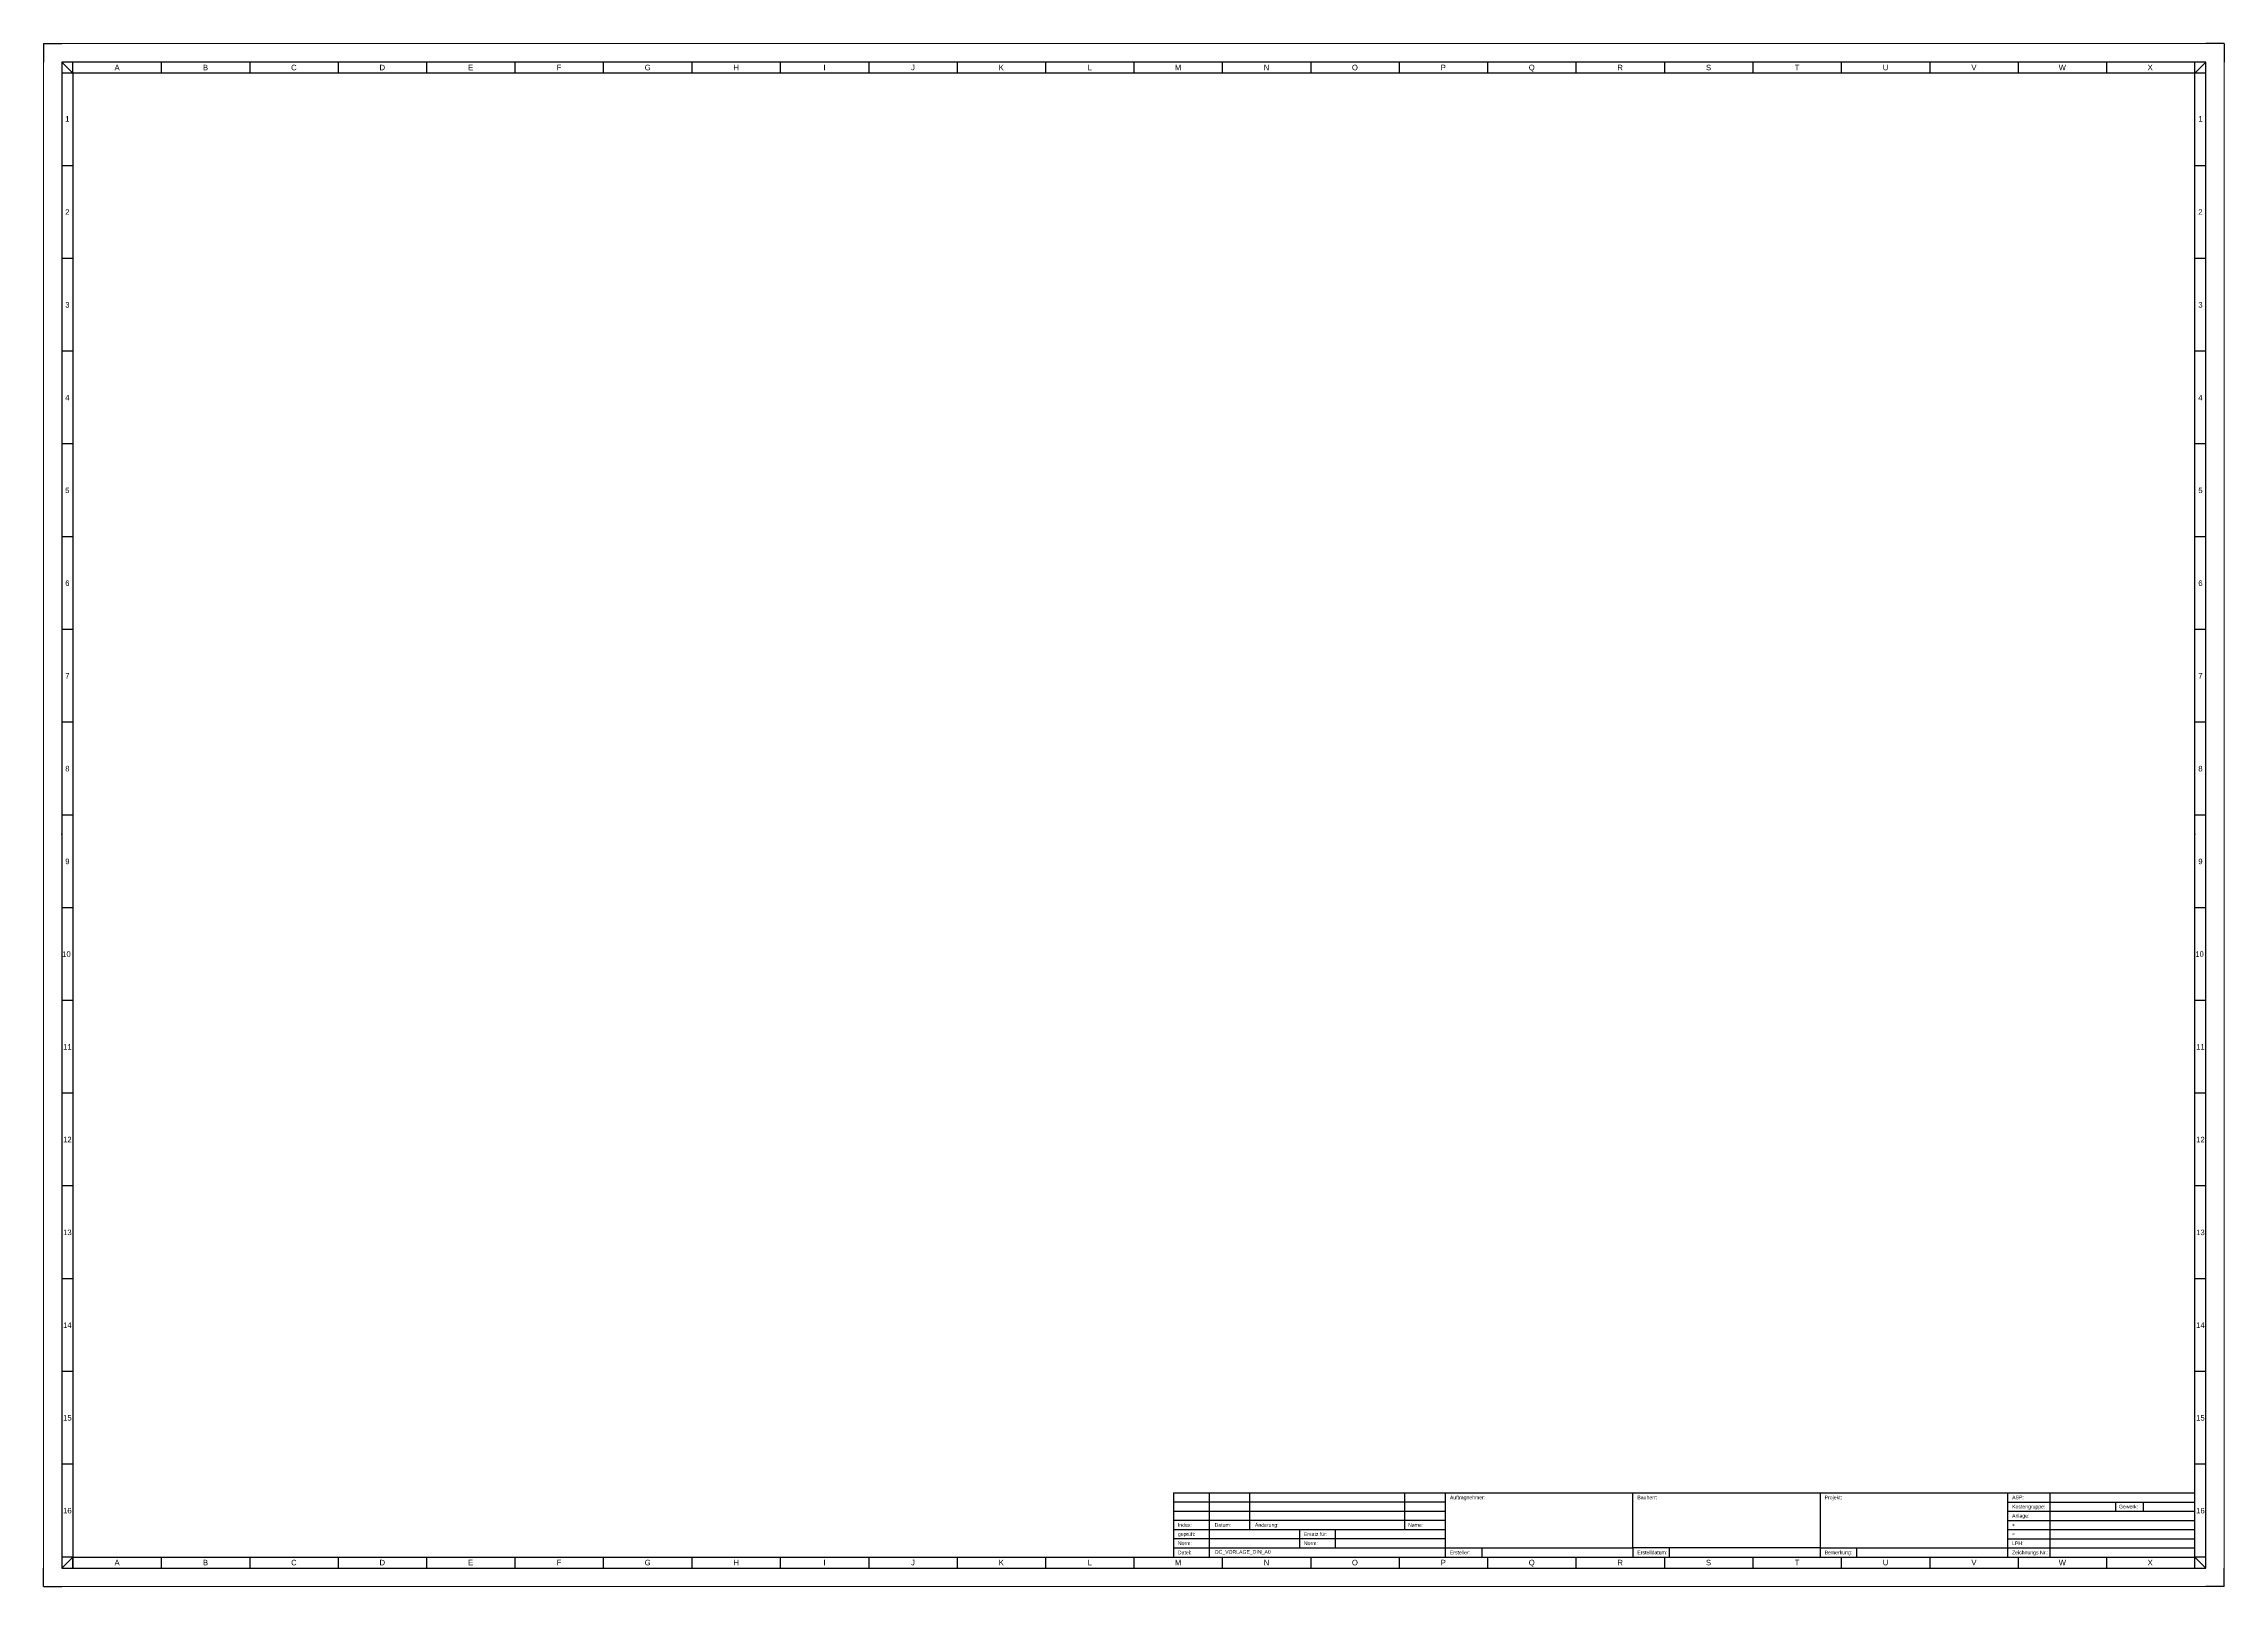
# Paper-space layout 'DIN-A0' of a CAD drawing. Header units: millimetres. Extents: x -2339 to -1150, y -626 to 215.
# The model-space entities are those that its viewports show. They can reach past a viewport. Long polylines and large blocks are cut down to what shows.
import ezdxf
from ezdxf.enums import TextEntityAlignment as Align

# ---------------------------------------------------------------- set-up
doc = ezdxf.new("R2010")
doc.units = ezdxf.units.MM
doc.header["$LTSCALE"] = 100
doc.styles.add('Arial', font='arial.ttf')
doc.styles.get("Standard").update_dxf_attribs({"font": 'arial.ttf'})

# ---------------------------------------------------------------- blocks, each defined once
blk = doc.blocks.new('RSH_Blattrahmen_A0_Querformat_V2')
for p, q in [((0, 821), (6, 815)), ((6, 815), (6, 821)), ((54.2, 821), (54.2, 815)), ((102.4, 821), (102.4, 815)), ((150.6, 821), (150.6, 815)), ((198.8, 821), (198.8, 815)), ((247, 821), (247, 815)), ((295.2, 821), (295.2, 815)), ((343.5, 821), (343.5, 815)), ((391.7, 821), (391.7, 815)), ((439.9, 821), (439.9, 815)), ((488.1, 821), (488.1, 815)), ((536.3, 821), (536.3, 815)), ((584.5, 821), (584.5, 815)), ((632.7, 821), (632.7, 815)), ((680.9, 821), (680.9, 815)), ((729.1, 821), (729.1, 815)), ((777.3, 821), (777.3, 815)), ((825.5, 821), (825.5, 815)), ((873.7, 821), (873.7, 815)), ((922, 821), (922, 815)), ((970.2, 821), (970.2, 815)), ((1018.4, 821), (1018.4, 815)), ((1066.6, 821), (1066.6, 815)), ((1114.8, 821), (1114.8, 815)), ((1169, 821), (1163, 815)), ((1163, 815), (1163, 821)), ((6, 815), (0, 815)), ((6, 815), (6, 815)), ((1169, 815), (1163, 815)), ((1169, 815), (1169, 815)), ((6, 764.4), (0, 764.4)), ((1169, 764.4), (1163, 764.4)), ((6, 713.9), (0, 713.9)), ((1169, 713.9), (1163, 713.9)), ((6, 663.3), (0, 663.3)), ((1169, 663.3), (1163, 663.3)), ((6, 612.8), (0, 612.8)), ((1169, 612.8), (1163, 612.8)), ((6, 562.2), (0, 562.2)), ((1169, 562.2), (1163, 562.2)), ((6, 511.6), (0, 511.6)), ((1169, 511.6), (1163, 511.6)), ((6, 461.1), (0, 461.1)), ((1169, 461.1), (1163, 461.1)), ((6, 410.5), (0, 410.5)), ((1169, 410.5), (1163, 410.5)), ((6, 360), (0, 360)), ((1169, 360), (1163, 360)), ((6, 309.4), (0, 309.4)), ((1169, 309.4), (1163, 309.4)), ((6, 258.8), (0, 258.8)), ((1169, 258.8), (1163, 258.8)), ((6, 208.3), (0, 208.3)), ((1169, 208.3), (1163, 208.3)), ((6, 157.7), (0, 157.7)), ((1169, 157.7), (1163, 157.7)), ((6, 107.2), (0, 107.2)), ((1169, 107.2), (1163, 107.2)), ((6, 56.6), (0, 56.6)), ((1169, 56.6), (1163, 56.6)), ((6, 6), (0, 0)), ((6, 6), (0, 6)), ((6, 6), (6, 0)), ((6, 0), (6, 6)), ((6, 0), (6, 0)), ((54.2, 6), (54.2, 0)), ((102.4, 6), (102.4, 0)), ((150.6, 6), (150.6, 0)), ((198.8, 6), (198.8, 0)), ((247, 6), (247, 0)), ((295.2, 6), (295.2, 0)), ((343.5, 6), (343.5, 0)), ((391.7, 6), (391.7, 0)), ((439.9, 6), (439.9, 0)), ((488.1, 6), (488.1, 0)), ((536.3, 6), (536.3, 0)), ((584.5, 6), (584.5, 0)), ((632.7, 6), (632.7, 0)), ((680.9, 6), (680.9, 0)), ((729.1, 6), (729.1, 0)), ((777.3, 6), (777.3, 0)), ((825.5, 6), (825.5, 0)), ((873.7, 6), (873.7, 0)), ((922, 6), (922, 0)), ((970.2, 6), (970.2, 0)), ((1018.4, 6), (1018.4, 0)), ((1066.6, 6), (1066.6, 0)), ((1114.8, 6), (1114.8, 0)), ((1163, 6), (1169, 0)), ((1169, 6), (1163, 6)), ((1163, 0), (1163, 6))]:
    blk.add_line(p, q)
for points in [[(0, 0), (1169, 0), (1169, 821), (0, 821)], [(6, 6), (1163, 6), (1163, 815), (6, 815)]]:
    blk.add_lwpolyline(points, close=True)
for p in [(0, 400), (1163, 400)]:
    blk.add_point(p)
for s, p in [('A', (30.1, 818)), ('B', (78.3, 818)), ('C', (126.5, 818)), ('D', (174.7, 818)), ('E', (222.9, 818)), ('F', (271.1, 818)), ('G', (319.4, 818)), ('H', (367.6, 818)), ('I', (415.8, 818)), ('J', (464, 818)), ('K', (512.2, 818)), ('L', (560.4, 818)), ('M', (608.6, 818)), ('N', (656.8, 818)), ('O', (705, 818)), ('P', (753.2, 818)), ('Q', (801.4, 818)), ('R', (849.6, 818)), ('S', (897.8, 818)), ('T', (946.1, 818)), ('U', (994.3, 818)), ('V', (1042.5, 818)), ('W', (1090.7, 818)), ('X', (1138.6, 818)), ('1', (3, 790)), ('1', (1166, 790)), ('2', (3, 739.2)), ('2', (1166, 739.2)), ('3', (3, 688.6)), ('3', (1166, 688.6)), ('4', (3, 638)), ('4', (1166, 638)), ('5', (3, 587.5)), ('5', (1166, 587.5)), ('6', (3, 536.9)), ('6', (1166, 536.9)), ('7', (3, 486.4)), ('7', (1166, 486.4)), ('8', (3, 435.8)), ('8', (1166, 435.8)), ('9', (3, 385.2)), ('9', (1166, 385.2)), ('10', (2.5, 334.7)), ('10', (1165.5, 334.7)), ('11', (3, 284.1)), ('11', (1166, 284.1)), ('12', (3, 233.6)), ('12', (1166, 233.6)), ('13', (3, 183)), ('13', (1166, 183)), ('14', (3, 132.4)), ('14', (1166, 132.4)), ('15', (3, 81.9)), ('15', (1166, 81.9)), ('16', (3, 31.3)), ('16', (1166, 31.3)), ('A', (30.1, 3)), ('B', (78.3, 3)), ('C', (126.5, 3)), ('D', (174.7, 3)), ('E', (222.9, 3)), ('F', (271.1, 3)), ('G', (319.4, 3)), ('H', (367.6, 3)), ('I', (415.8, 3)), ('J', (464, 3)), ('K', (512.2, 3)), ('L', (560.4, 3)), ('M', (608.6, 3)), ('N', (656.8, 3)), ('O', (705, 3)), ('P', (753.2, 3)), ('Q', (801.4, 3)), ('R', (849.6, 3)), ('S', (897.8, 3)), ('T', (946.1, 3)), ('U', (994.3, 3)), ('V', (1042.5, 3)), ('W', (1090.7, 3)), ('X', (1138.6, 3))]:
    blk.add_text(s, height=3).set_placement(p, align=Align.MIDDLE_CENTER)
blk = doc.blocks.new('OC_RSH_Plankopf_quer_V21')
for p, q in [((-573, 19), (-322.5, 19)), ((-573, 19), (-573, 14)), ((-553.5, 19), (-553.5, -16)), ((-424.7, 14), (-424.7, 19)), ((-118.2, 19), (-118.2, 14)), ((-118.2, 14), (-16, 14)), ((-118.2, 14), (-118.2, 9)), ((-94.9, 14), (-94.9, 19)), ((-94.9, 9), (-94.9, 14)), ((-59.4, 14), (-59.4, 9)), ((-44, 9), (-44, 14)), ((-573, 9), (-573, 4)), ((-424.7, 4), (-424.7, 9)), ((-118.2, 9), (-16, 9)), ((-118.2, 9), (-118.2, 4)), ((-118.2, 4), (-16, 4)), ((-118.2, 4), (-118.2, -1)), ((-94.9, 4), (-94.9, 9)), ((-94.9, -1), (-94.9, 4)), ((-573, -1), (-573, -6)), ((-573, -11), (-573, -16)), ((-484.8, -1), (-484.8, -6)), ((-484.8, -6), (-484.8, -11)), ((-424.7, -6), (-424.7, -1)), ((-424.7, -16), (-424.7, -11)), ((-424.7, -11), (-322.5, -11)), ((-404.7, -16), (-404.7, -11)), ((-322.5, -11), (-322.5, -16)), ((-302.5, -16), (-302.5, -11)), ((-220.4, -11), (-220.4, -16)), ((-220.4, -11), (-16, -11)), ((-200.4, -16), (-200.4, -11)), ((-118.2, -1), (-16, -1)), ((-118.2, -1), (-118.2, -6)), ((-118.2, -6), (-118.2, -11)), ((-118.2, -6), (-16, -6)), ((-118.2, -11), (-118.2, -16)), ((-94.9, -6), (-94.9, -1)), ((-94.9, -11), (-94.9, -6)), ((-94.9, -16), (-94.9, -11))]:
    blk.add_line(p, q)
for points in [[(-573, 9), (-424.7, 9), (-424.7, 14), (-573, 14)], [(-322.5, 19), (-220.4, 19), (-220.4, -11), (-322.5, -11)], [(-573, -1), (-424.7, -1), (-424.7, 4), (-573, 4)], [(-573, -11), (-424.7, -11), (-424.7, -6), (-573, -6)]]:
    blk.add_lwpolyline(points, close=True)
for points in [[(-531.4, 19), (-531.4, -1)], [(-447, 19), (-447, -1)], [(-220.4, 19), (-16, 19), (-16, 19)], [(-504.3, -1), (-504.3, -11)]]:
    blk.add_lwpolyline(points)
at = {"style": 'Arial'}
for s, p in [('Auftragnehmer:', (-422.2, 16.5)), ('Bauherr:', (-320, 16.5)), ('Projekt:', (-217.9, 16.5)), ('ASP:', (-115.7, 16.5)), ('Kostengruppe:', (-115.7, 11.5)), ('Gewerk:', (-57.4, 11.5)), ('Index:', (-570.5, 1.5)), ('Datum:', (-550.5, 1.5)), ('Änderung:', (-528.5, 1.5)), ('Name:', (-445, 1.5)), ('Anlage:', (-115.7, 6.5)), ('+', (-115.7, 1.5)), ('geprüft:', (-570.5, -3.5)), ('Norm:', (-570.5, -8.5)), ('Ersatz für:', (-501.8, -3.5)), ('Norm:', (-501.8, -8.5)), ('=', (-115.7, -3.5)), ('LPH:', (-115.7, -8.5)), ('Datei:', (-570.5, -13.5)), ('Ersteller:', (-422.2, -13.5)), ('Erstelldatum:', (-320, -13.5)), ('Bemerkung:', (-217.9, -13.5)), ('Zeichnungs Nr.:', (-115.7, -13.5))]:
    blk.add_text(s, height=2, dxfattribs=at).set_placement(p, align=Align.MIDDLE_LEFT)
at = {"insert": (-550.5, -13.5), "char_height": 2, "attachment_point": 4, "style": 'Arial'}
blk.add_mtext('OC_VORLAGE_DIN_A0', dxfattribs=at)
at = {"style": 'Arial'}
for tag, height, p in [('INDEX3', 2, (-570.5, 16.5)), ('INDEX2', 2, (-570.5, 11.5)), ('DATUM3', 2, (-550.5, 16.5)), ('DATUM2', 2, (-550.5, 11.5)), ('AENDERUNG3', 2, (-528.5, 16.5)), ('AENDERUNG2', 2, (-528.5, 11.5)), ('NAME3', 2, (-445, 16.5)), ('NAME2', 2, (-445, 11.5)), ('AN1', 2.2, (-422.2, 11.5)), ('AG1', 2.2, (-320, 11.5)), ('PR1', 2.2, (-217.9, 11.5)), ('ASP', 2, (-92.2, 16.5)), ('KOSTENGRUPPE', 2, (-92.2, 11.5)), ('GEWERK', 2, (-41.3, 11.5)), ('INDEX1', 2, (-570.5, 6.5)), ('DATUM1', 2, (-550.5, 6.5)), ('AENDERUNG1', 2, (-528.5, 6.5)), ('NAME1', 2, (-445, 6.5)), ('AN2', 2.2, (-422.2, 6.5)), ('AN3', 2.2, (-422.2, 1.5)), ('AG2', 2.2, (-320, 6.5)), ('AG3', 2.2, (-320, 1.5)), ('PR2', 2.2, (-217.9, 6.5)), ('PR3', 2.2, (-217.9, 1.5)), ('ANLAGE', 2, (-92.2, 6.5)), ('ORTSKENNZEICHEN', 2, (-92.2, 1.5)), ('GEPRUEFT', 2, (-550.8, -3.5)), ('NORM', 2, (-550.8, -8.5)), ('ERSATZFUER', 2, (-482, -3.5)), ('NORM', 2, (-482, -8.5)), ('AN4', 2.2, (-422.2, -3.5)), ('AN5', 2.2, (-422.2, -8.5)), ('AG4', 2.2, (-320, -3.5)), ('AG5', 2.2, (-320, -8.5)), ('PR4', 2.2, (-217.9, -3.5)), ('PR5', 2.2, (-217.9, -8.5)), ('SSK', 2, (-92.2, -3.5)), ('LPH', 2, (-92.2, -8.5)), ('ERSTELLER', 2, (-402, -13.5)), ('ERSTELLDATUM', 2, (-299.8, -13.5)), ('BEMERKUNG', 2, (-197.7, -13.5)), ('ZEICHNUNGSNUMMER', 2, (-92.2, -13.5))]:
    blk.add_attdef(tag, text='', height=height, dxfattribs=at).set_placement(p, align=Align.MIDDLE_LEFT)
at = {"style": 'Arial', "flags": 1}
for tag, p in [('FREITEXT_01', (-13.8, 17)), ('FREITEXT_02', (-13.8, 11.5)), ('FREITEXT_03', (-13.8, 2.7)), ('FREITEXT_04', (-13.8, -2)), ('FREITEXT_05', (-13.8, -6.7)), ('BMK_NUMMERIERUNG', (-13.8, -11.7))]:
    blk.add_attdef(tag, text='', height=2, dxfattribs=at).set_placement(p, align=Align.MIDDLE_LEFT)

msp = doc.modelspace()

# ---------------------------------------------------------------- linework, layer by layer
for points in [[(0, 841), (0, 831)], [(0, 841), (10, 841)], [(1189, 841), (1179, 841)], [(1189, 841), (1189, 831)], [(0, 0), (0, 10)], [(0, 0), (10, 0)], [(1189, 0), (1179, 0)], [(1189, 0), (1189, 10)]]:
    msp.add_lwpolyline(points)

# ---------------------------------------------------------------- block references
for name, p in [('RSH_Blattrahmen_A0_Querformat_V2', (10, 10)), ('OC_RSH_Plankopf_quer_V21', (1189, 32))]:
    msp.add_blockref(name, p)

psp = doc.layouts.new('DIN-A0')

# ---------------------------------------------------------------- viewports
at = {"layer": '0'}
psp.add_viewport(center=(-1744.8, -206), size=(1189, 841), view_center_point=(594.5, 420.5), view_height=841, dxfattribs=at)

doc.saveas('drawing.dxf')
